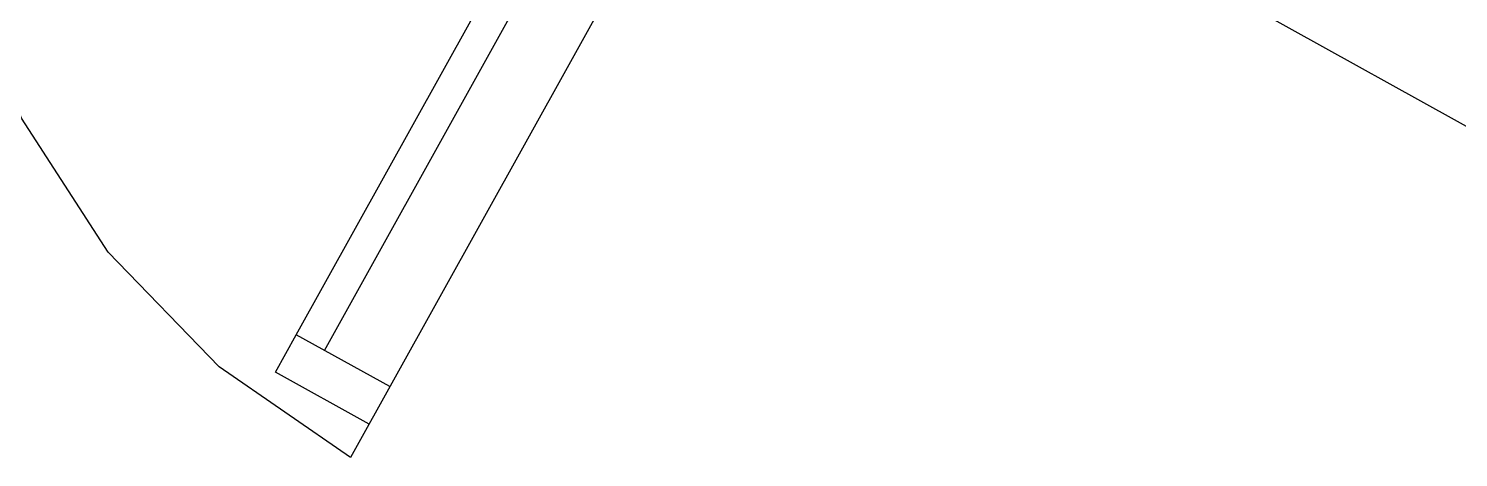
# Model space of a CAD drawing. Header units: metres. Extents: x 2.3 to 42.8, y 0.9 to 31.9.
# Drawn here: x 11.787 to 12.314, y 10.323 to 10.481 of the extents above; entities that cross this region are included whole.
import ezdxf

# ---------------------------------------------------------------- set-up
doc = ezdxf.new("R2010")
doc.units = ezdxf.units.M
doc.layers.add('PARETI_STRUTTURE', color=7, linetype='Continuous')

msp = doc.modelspace()

# ---------------------------------------------------------------- linework, layer by layer
at = {"layer": 'PARETI_STRUTTURE'}
for points in [[(11.90589, 10.32259), (11.85757, 10.35601), (11.81671, 10.39821), (11.78486, 10.44755), (11.76325, 10.50218), (11.75271, 10.55996), (11.75365, 10.61869), (11.76603, 10.67611), (11.78937, 10.73001), (11.75596, 10.68171), (11.71378, 10.64083), (11.66441, 10.60898), (11.60979, 10.58737), (11.55201, 10.57684), (11.49328, 10.57777), (11.43586, 10.59016), (11.38196, 10.6135)], [(12.05134, 10.58456), (11.90588, 10.3226)], [(11.92036, 10.34867), (11.88593, 10.36778), (12.0041, 10.58061)], [(12.07989, 10.57596), (12.48436, 10.35137), (12.50462, 10.38786)], [(11.89626, 10.36204), (12.01443, 10.57488)], [(11.87829, 10.35401), (11.88594, 10.36777)], [(11.91271, 10.3349), (11.87828, 10.35401)]]:
    msp.add_lwpolyline(points, dxfattribs=at)

doc.saveas('drawing.dxf')
